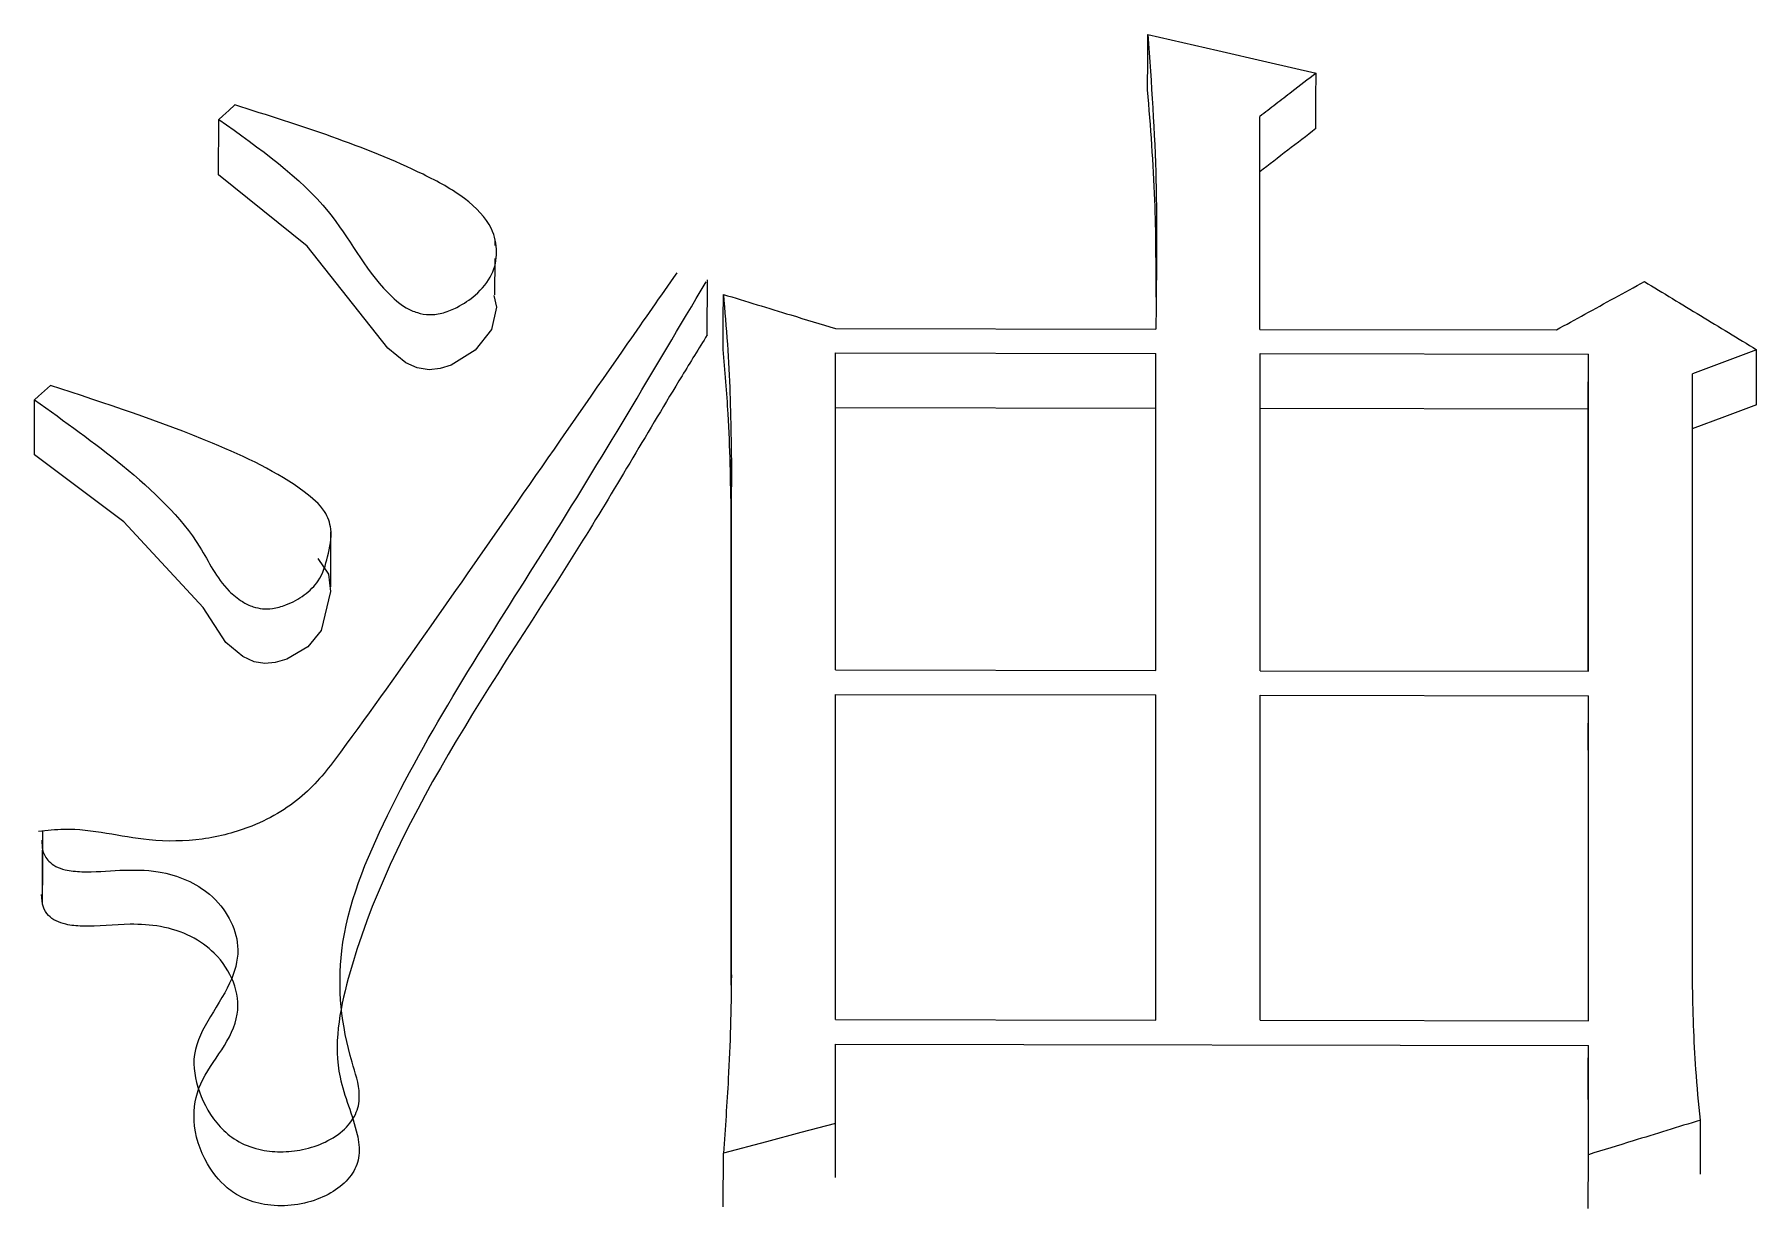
# Model space of a CAD drawing. Header units: millimetres. Extents: x 2104 to 4053, y 855 to 2233.
# Drawn here: x 2517.803 to 2520.129, y 2088.297 to 2089.882 of the extents above; entities that cross this region are included whole.
import ezdxf

# ---------------------------------------------------------------- set-up
doc = ezdxf.new("R2010")
doc.units = ezdxf.units.MM

msp = doc.modelspace()

# ---------------------------------------------------------------- linework, layer by layer
at = {"color": 7, "linetype": 'Continuous', "lineweight": 25}
for p, q in [((2518.0515, 2089.6926), (2518.0518, 2089.7673)), ((2519.458, 2089.4839), (2519.458, 2089.7712)), ((2518.425, 2089.5969), (2518.4251, 2089.605)), ((2518.4248, 2089.5306), (2518.425, 2089.5794)), ((2518.7114, 2089.4763), (2518.7117, 2089.5507)), ((2518.8847, 2089.4849), (2519.3174, 2089.4841)), ((2519.458, 2089.4839), (2519.8583, 2089.4831)), ((2518.8847, 2089.4522), (2519.3174, 2089.4514)), ((2518.8847, 2089.0241), (2518.8847, 2089.4522)), ((2519.3172, 2089.3771), (2519.3174, 2089.4514)), ((2519.3174, 2089.0233), (2519.3174, 2089.4514)), ((2519.4581, 2089.4511), (2519.9016, 2089.4503)), ((2519.4581, 2089.023), (2519.4581, 2089.4511)), ((2519.9013, 2089.376), (2519.9016, 2089.4503)), ((2519.9016, 2089.0222), (2519.9016, 2089.4503)), ((2520.0422, 2088.6034), (2520.0422, 2089.4238)), ((2519.3172, 2089.3771), (2518.8845, 2089.3779)), ((2519.3172, 2089.0233), (2519.3172, 2089.3771)), ((2519.9013, 2089.376), (2519.4578, 2089.3768)), ((2519.9013, 2089.0222), (2519.9013, 2089.376)), ((2518.7441, 2089.308), (2518.7439, 2089.2339)), ((2518.7441, 2088.6124), (2518.7441, 2089.308)), ((2518.7439, 2088.5984), (2518.7439, 2089.2339)), ((2518.203, 2089.136), (2518.2032, 2089.2104)), ((2518.8847, 2089.0241), (2519.3174, 2089.0233)), ((2519.4581, 2089.023), (2519.9016, 2089.0222)), ((2518.8847, 2088.991), (2519.3174, 2088.9902)), ((2518.8847, 2088.5521), (2518.8847, 2088.991)), ((2519.3172, 2088.9166), (2519.3174, 2088.9902)), ((2519.3174, 2088.5513), (2519.3174, 2088.9902)), ((2519.4581, 2088.99), (2519.9016, 2088.9891)), ((2519.4581, 2088.551), (2519.4581, 2088.99)), ((2519.9013, 2088.9155), (2519.9016, 2088.9891)), ((2519.9016, 2088.5502), (2519.9016, 2088.9891)), ((2517.8138, 2088.807), (2517.8136, 2088.7335)), ((2517.8136, 2088.7073), (2517.8138, 2088.7807)), ((2518.8847, 2088.5521), (2519.3174, 2088.5513)), ((2519.4581, 2088.551), (2519.9016, 2088.5502)), ((2518.8847, 2088.4116), (2518.8847, 2088.5187)), ((2518.8847, 2088.5187), (2519.9016, 2088.5168)), ((2519.9016, 2088.3695), (2519.9016, 2088.5168)), ((2518.7331, 2088.2989), (2518.7333, 2088.3717)), ((2519.9013, 2088.2968), (2519.9016, 2088.3695))]:
    msp.add_line(p, q, dxfattribs=at)
at = {"color": 7, "linetype": 'Continuous', "lineweight": 25, "flags": 128}
for points in [[(2519.3063, 2089.8072), (2519.3065, 2089.8491), (2519.3066, 2089.8821)], [(2519.3066, 2089.8821), (2519.4011, 2089.8603), (2519.4674, 2089.845), (2519.5337, 2089.8296)], [(2519.5335, 2089.7549), (2519.5336, 2089.7967), (2519.5337, 2089.8296)], [(2518.0518, 2089.7673), (2518.0573, 2089.7723), (2518.0654, 2089.7795), (2518.0734, 2089.7868)], [(2518.4232, 2089.5296), (2518.4267, 2089.5139), (2518.42, 2089.4836), (2518.3978, 2089.4558), (2518.3655, 2089.4357), (2518.3509, 2089.431), (2518.336, 2089.4294), (2518.3197, 2089.4321), (2518.3045, 2089.4388), (2518.2802, 2089.4586), (2518.171, 2089.5963), (2518.0515, 2089.6926), (2518.0515, 2089.6926)], [(2518.733, 2089.4567), (2518.7332, 2089.4983), (2518.7333, 2089.5311)], [(2520.1287, 2089.4564), (2520.1071, 2089.4483), (2520.0855, 2089.4401), (2520.0638, 2089.432), (2520.0422, 2089.4238)], [(2520.1285, 2089.3821), (2520.1286, 2089.4237), (2520.1287, 2089.4564)], [(2517.8028, 2089.3144), (2517.8029, 2089.3414), (2517.8029, 2089.365), (2517.803, 2089.3886)], [(2517.803, 2089.3886), (2517.8084, 2089.3935), (2517.8165, 2089.4008), (2517.8246, 2089.4082)], [(2520.1285, 2089.3821), (2520.0852, 2089.3659), (2520.0419, 2089.3496)], [(2518.1854, 2089.1745), (2518.1998, 2089.1533), (2518.2028, 2089.13), (2518.1898, 2089.0773), (2518.1718, 2089.0553), (2518.1438, 2089.0386), (2518.1281, 2089.0339), (2518.1138, 2089.0326), (2518.0997, 2089.035), (2518.0841, 2089.042), (2518.0614, 2089.0611), (2518.0307, 2089.1082), (2517.9237, 2089.2241), (2517.8028, 2089.3144), (2517.8028, 2089.3144)], [(2519.9013, 2088.4439), (2519.9015, 2088.4846), (2519.9016, 2088.5168)], [(2518.8847, 2088.4116), (2518.8381, 2088.3993), (2518.7915, 2088.387), (2518.7333, 2088.3717)], [(2518.8845, 2088.3388), (2518.8846, 2088.3795), (2518.8847, 2088.4116)], [(2520.0528, 2088.3432), (2520.0529, 2088.384), (2520.053, 2088.4161)]]:
    msp.add_lwpolyline(points, dxfattribs=at)
at = {"color": 7, "linetype": 'Continuous', "lineweight": 25}
for points, knots in [([(2519.3066, 2089.8821), (2519.3113, 2089.816), (2519.3183, 2089.7169), (2519.3184, 2089.5841), (2519.3178, 2089.5175), (2519.3174, 2089.4841)], [0, 0, 0, 0, 0.499643, 0.749805, 1, 1, 1, 1]), ([(2519.5337, 2089.8296), (2519.5229, 2089.8213), (2519.5048, 2089.8074), (2519.4796, 2089.7879), (2519.4652, 2089.7768), (2519.458, 2089.7712)], [0, 0, 0, 0, 0.4303512, 0.7151758, 1, 1, 1, 1]), ([(2519.3178, 2089.5273), (2519.3177, 2089.571), (2519.3176, 2089.6646), (2519.3103, 2089.7576), (2519.3063, 2089.8072)], [0, 0, 0, 0, 0.4665609, 1, 1, 1, 1]), ([(2518.0518, 2089.7673), (2518.1069, 2089.7282), (2518.2043, 2089.6589), (2518.2509, 2089.5593), (2518.2987, 2089.5154), (2518.3191, 2089.506), (2518.3371, 2089.5027), (2518.3563, 2089.5059), (2518.3777, 2089.5149), (2518.402, 2089.5316), (2518.4229, 2089.5572), (2518.429, 2089.5887), (2518.4215, 2089.6256), (2518.3855, 2089.663), (2518.272, 2089.7243), (2518.1615, 2089.7591), (2518.0734, 2089.7868)], [0, 0, 0, 0, 0.207529, 0.367372, 0.400835, 0.416669, 0.431353, 0.44814, 0.466693, 0.497247, 0.538462, 0.578547, 0.619957, 0.682143, 0.746846, 1, 1, 1, 1]), ([(2519.5335, 2089.7549), (2519.5209, 2089.7452), (2519.4956, 2089.7257), (2519.4704, 2089.7063), (2519.4578, 2089.6965)], [0, 0, 0, 0, 0.499997, 1, 1, 1, 1]), ([(2518.6702, 2089.56), (2518.6481, 2089.5284), (2518.5377, 2089.3702), (2518.3879, 2089.1538), (2518.2443, 2088.9504), (2518.1726, 2088.8548), (2518.1062, 2088.8131), (2518.0302, 2088.7929), (2517.9419, 2088.7916), (2517.87, 2088.8127), (2517.8198, 2088.8072), (2517.8083, 2088.8059)], [0, 0, 0, 0, 0.1010908, 0.5054168, 0.6861437, 0.747623, 0.8099489, 0.856214, 0.9025377, 0.9776718, 1, 1, 1, 1]), ([(2517.8127, 2088.794), (2517.8128, 2088.7892), (2517.8129, 2088.7794), (2517.8198, 2088.7669), (2517.8312, 2088.7583), (2517.8466, 2088.753), (2517.8763, 2088.7503), (2517.918, 2088.7543), (2517.9673, 2088.7541), (2518.0096, 2088.7415), (2518.0439, 2088.7199), (2518.0683, 2088.689), (2518.081, 2088.6494), (2518.0676, 2088.5856), (2518.0094, 2088.5252), (2518.0231, 2088.4536), (2518.0443, 2088.4139), (2518.0744, 2088.3878), (2518.1034, 2088.3758), (2518.1352, 2088.3723), (2518.1666, 2088.3757), (2518.1972, 2088.3859), (2518.2233, 2088.4033), (2518.2395, 2088.4261), (2518.2438, 2088.4576), (2518.2188, 2088.5291), (2518.2052, 2088.6583), (2518.303, 2088.8953), (2518.4973, 2089.1889), (2518.6391, 2089.4284), (2518.71, 2089.5482)], [0, 0, 0, 0, 0.007652, 0.015681, 0.02075, 0.025816, 0.034148, 0.052936, 0.071785, 0.086911, 0.102014, 0.121926, 0.142159, 0.165849, 0.223522, 0.250537, 0.277587, 0.290073, 0.302699, 0.313484, 0.324495, 0.336811, 0.350181, 0.363527, 0.376359, 0.399765, 0.479952, 0.580348, 0.790137, 1, 1, 1, 1]), ([(2518.7333, 2089.5311), (2518.7352, 2089.5087), (2518.739, 2089.4641), (2518.7428, 2089.3898), (2518.7436, 2089.3377), (2518.7441, 2089.308)], [0, 0, 0, 0, 0.300884, 0.601781, 1, 1, 1, 1]), ([(2518.7333, 2089.5311), (2518.7485, 2089.5264), (2518.7788, 2089.5172), (2518.8293, 2089.5018), (2518.8646, 2089.4911), (2518.8847, 2089.4849)], [0, 0, 0, 0, 0.300788, 0.601575, 1, 1, 1, 1]), ([(2519.8583, 2089.4831), (2519.8712, 2089.4902), (2519.8974, 2089.5046), (2519.9371, 2089.5264), (2519.9639, 2089.541), (2519.9773, 2089.5484)], [0, 0, 0, 0, 0.324476, 0.662238, 1, 1, 1, 1]), ([(2519.9773, 2089.5484), (2520.0025, 2089.5331), (2520.0404, 2089.5101), (2520.0909, 2089.4794), (2520.1161, 2089.4641), (2520.1287, 2089.4564)], [0, 0, 0, 0, 0.5, 0.75, 1, 1, 1, 1]), ([(2518.7114, 2089.4763), (2518.7, 2089.4579), (2518.6432, 2089.3661), (2518.4777, 2089.0791), (2518.2542, 2088.778), (2518.2014, 2088.4913), (2518.2369, 2088.4138), (2518.2433, 2088.3697), (2518.2344, 2088.3439), (2518.2142, 2088.3232), (2518.185, 2088.3079), (2518.1501, 2088.2998), (2518.1142, 2088.3006), (2518.084, 2088.3099), (2518.0563, 2088.3285), (2518.0295, 2088.3634), (2518.0144, 2088.412), (2518.023, 2088.4663), (2518.0573, 2088.5107), (2518.0813, 2088.5565), (2518.0746, 2088.6029), (2518.0515, 2088.6396), (2518.0156, 2088.6656), (2517.9749, 2088.6791), (2517.9238, 2088.682), (2517.8815, 2088.6766), (2517.8473, 2088.6794), (2517.8314, 2088.6846), (2517.8204, 2088.6928), (2517.813, 2088.7051), (2517.8127, 2088.7149), (2517.8125, 2088.7206)], [0, 0, 0, 0, 0.032457, 0.162259, 0.500756, 0.571848, 0.613727, 0.628998, 0.641998, 0.655007, 0.667948, 0.681417, 0.694499, 0.706056, 0.716622, 0.736149, 0.767828, 0.794639, 0.821204, 0.847885, 0.870954, 0.894026, 0.910498, 0.927048, 0.942035, 0.965606, 0.97369, 0.979046, 0.98443, 0.990987, 1, 1, 1, 1]), ([(2518.7439, 2089.2339), (2518.7435, 2089.2566), (2518.7427, 2089.3019), (2518.7399, 2089.3762), (2518.7355, 2089.4277), (2518.733, 2089.4567)], [0, 0, 0, 0, 0.3042834, 0.6085822, 1, 1, 1, 1]), ([(2517.803, 2089.3886), (2517.8434, 2089.3597), (2517.9282, 2089.2992), (2518.02, 2089.2125), (2518.0505, 2089.1425), (2518.0806, 2089.1173), (2518.0965, 2089.1093), (2518.1108, 2089.1061), (2518.1263, 2089.1067), (2518.1465, 2089.1124), (2518.1686, 2089.1248), (2518.1908, 2089.1468), (2518.1992, 2089.1782), (2518.2063, 2089.2099), (2518.1956, 2089.2413), (2518.1447, 2089.2848), (2518.02, 2089.3439), (2517.8987, 2089.3838), (2517.8246, 2089.4082)], [0, 0, 0, 0, 0.145125, 0.304252, 0.383322, 0.406111, 0.420719, 0.431527, 0.442364, 0.458239, 0.484495, 0.512276, 0.553408, 0.599256, 0.628705, 0.66811, 0.797295, 1, 1, 1, 1]), ([(2518.7441, 2088.6124), (2518.7438, 2088.5891), (2518.7432, 2088.5423), (2518.7398, 2088.4621), (2518.7357, 2088.4051), (2518.7333, 2088.3717)], [0, 0, 0, 0, 0.29168, 0.583373, 1, 1, 1, 1]), ([(2520.053, 2088.4161), (2520.0507, 2088.4389), (2520.0464, 2088.4815), (2520.0434, 2088.544), (2520.0426, 2088.5836), (2520.0422, 2088.6034)], [0, 0, 0, 0, 0.365045, 0.682453, 1, 1, 1, 1]), ([(2520.053, 2088.4161), (2520.0378, 2088.4115), (2520.0075, 2088.4021), (2519.957, 2088.3866), (2519.9217, 2088.3757), (2519.9016, 2088.3695)], [0, 0, 0, 0, 0.30079, 0.601581, 1, 1, 1, 1])]:
    msp.add_open_spline(points, degree=3, knots=knots, dxfattribs=at)

doc.saveas('drawing.dxf')
